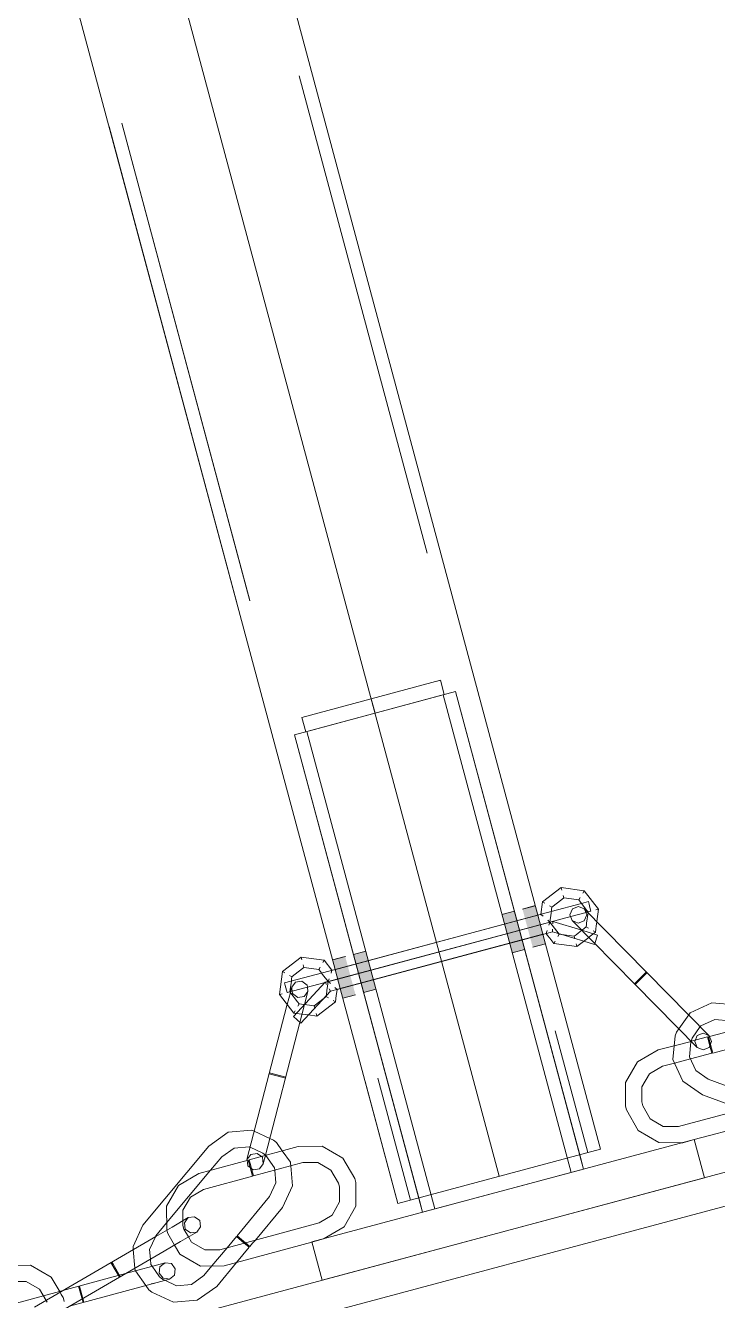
# Model space of a CAD drawing. Header units: millimetres. Extents: x -753 to 90, y 56274 to 56868.
# Drawn here: x -408.95 to -406.15, y 56731.37 to 56736.53 of the extents above; entities that cross this region are included whole.
import ezdxf

# ---------------------------------------------------------------- set-up
doc = ezdxf.new("R2010")
doc.units = ezdxf.units.MM
doc.linetypes.add('XKITLINE00', pattern=[0])
doc.linetypes.add('XKITLINE02', pattern=[4, 2, -2])
for name, color, linetype, lineweight in [('Cota', 4, 'Continuous', 0), ('Parafuso', 3, 'Continuous', 0), ('Peça', 2, 'Continuous', 0)]:
    doc.layers.add(name, color=color, linetype=linetype, lineweight=lineweight)

# ---------------------------------------------------------------- blocks, each defined once
blk = doc.blocks.new('*A625')
at = {"layer": 'Peça', "color": 1, "linetype": 'XKITLINE00', "lineweight": 0}
for p, q in [((-400.0787, 56733.508), (-663.9824, 56662.797)), ((-663.9824, 56662.6604), (-400.0445, 56733.3805))]:
    blk.add_line(p, q, dxfattribs=at)
blk = doc.blocks.new('*A1372')
at = {"layer": 'Peça', "color": 4, "linetype": 'XKITLINE00', "lineweight": 0}
for p, q in [((-406.7343, 56732.9561), (-406.7445, 56732.9321)), ((-406.7445, 56732.9321), (-406.7347, 56732.908)), ((-406.7102, 56732.9658), (-406.7343, 56732.9561)), ((-406.6863, 56732.9557), (-406.7102, 56732.9658)), ((-406.6863, 56732.9557), (-406.1812, 56732.4425)), ((-406.7347, 56732.908), (-406.4808, 56732.65)), ((-406.4422, 56732.6936), (-406.4836, 56732.6528)), ((-406.4737, 56732.657), (-406.4323, 56732.6977)), ((-406.4351, 56732.7005), (-406.4422, 56732.6936)), ((-406.4808, 56732.65), (-406.4737, 56732.657)), ((-406.4808, 56732.65), (-406.2297, 56732.3948)), ((-406.258, 56732.5353), (-406.1706, 56732.5756)), ((-406.1706, 56732.5756), (-406.0747, 56732.5668)), ((-406.258, 56732.5353), (-406.264, 56732.5267)), ((-406.3135, 56732.4566), (-406.3039, 56732.4703)), ((-406.2145, 56732.483), (-406.2172, 56732.4792)), ((-406.2145, 56732.483), (-406.159, 56732.5086)), ((-406.0317, 56732.4785), (-406.1799, 56732.4394)), ((-406.159, 56732.5086), (-406.0982, 56732.503)), ((-406.3279, 56732.3457), (-406.3191, 56732.4416)), ((-406.3191, 56732.4416), (-406.3135, 56732.4566)), ((-406.2608, 56732.3573), (-406.2553, 56732.4181)), ((-406.2553, 56732.4181), (-406.2545, 56732.4201)), ((-406.2543, 56732.4198), (-406.2547, 56732.4197)), ((-406.1816, 56732.3945), (-406.1714, 56732.4184)), ((-406.1714, 56732.4184), (-406.1812, 56732.4425)), ((-406.1761, 56732.4073), (-406.1695, 56732.3822)), ((-405.9677, 56732.425), (-406.1669, 56732.3725)), ((-406.4709, 56732.337), (-406.3873, 56732.3848)), ((-406.3227, 56732.4018), (-406.3873, 56732.3848)), ((-406.2353, 56732.3018), (-406.2608, 56732.3573)), ((-406.1708, 56732.3715), (-406.2569, 56732.3488)), ((-406.2297, 56732.3948), (-406.2057, 56732.3847)), ((-406.2057, 56732.3847), (-406.1816, 56732.3945)), ((-406.1787, 56732.4013), (-406.1708, 56732.3715)), ((-406.1669, 56732.3725), (-406.1695, 56732.3822)), ((-406.5194, 56732.2538), (-406.4709, 56732.337)), ((-406.423, 56732.2887), (-406.37, 56732.319)), ((-406.3214, 56732.3318), (-406.37, 56732.319)), ((-406.2875, 56732.2583), (-406.3279, 56732.3457)), ((-406.5194, 56732.2538), (-406.5198, 56732.1575)), ((-406.4538, 56732.2359), (-406.423, 56732.2887)), ((-406.2875, 56732.2583), (-406.2089, 56732.2028)), ((-406.2353, 56732.3018), (-406.1854, 56732.2666)), ((-406.1854, 56732.2666), (-405.9921, 56732.1953)), ((-406.454, 56732.1748), (-406.4538, 56732.2359)), ((-406.2089, 56732.2028), (-406.0156, 56732.1315)), ((-406.5198, 56732.1575), (-406.5157, 56732.142)), ((-406.45, 56732.1594), (-406.454, 56732.1748)), ((-406.4196, 56732.1063), (-406.45, 56732.1594)), ((-406.4679, 56732.0584), (-406.5157, 56732.142)), ((-406.4196, 56732.1063), (-406.3669, 56732.0756)), ((-406.0477, 56732.1434), (-406.3058, 56732.0753)), ((-405.9364, 56732.1024), (-406.2419, 56732.0219)), ((-406.4679, 56732.0584), (-406.3847, 56732.01)), ((-406.3669, 56732.0756), (-406.3058, 56732.0753)), ((-406.2909, 56732.0096), (-406.3847, 56732.01))]:
    blk.add_line(p, q, dxfattribs=at)
at = {"layer": 'Peça', "color": 7, "linetype": 'XKITLINE02', "lineweight": 0}
for p, q in [((-406.6866, 56732.9076), (-406.6765, 56732.9316)), ((-406.6818, 56732.9447), (-406.6863, 56732.9557)), ((-406.6765, 56732.9316), (-406.6818, 56732.9447)), ((-406.7347, 56732.908), (-406.7238, 56732.9034)), ((-406.7238, 56732.9034), (-406.7108, 56732.8978)), ((-406.7108, 56732.8978), (-406.6866, 56732.9076)), ((-406.4737, 56732.657), (-406.4808, 56732.65)), ((-406.264, 56732.5267), (-406.3039, 56732.4703)), ((-406.2172, 56732.4792), (-406.2497, 56732.4331)), ((-406.2547, 56732.4197), (-406.3227, 56732.4018)), ((-406.2545, 56732.4201), (-406.2497, 56732.4331)), ((-406.2543, 56732.4198), (-406.1881, 56732.4373)), ((-406.2394, 56732.419), (-406.2293, 56732.4429)), ((-406.2341, 56732.4058), (-406.2394, 56732.419)), ((-406.2293, 56732.4429), (-406.2052, 56732.4527)), ((-406.2052, 56732.4527), (-406.1921, 56732.4471)), ((-406.1921, 56732.4471), (-406.1812, 56732.4425)), ((-406.1881, 56732.4373), (-406.1787, 56732.4013)), ((-406.1843, 56732.4383), (-406.1799, 56732.4394)), ((-406.1843, 56732.4383), (-406.1761, 56732.4073)), ((-406.2297, 56732.3948), (-406.2341, 56732.4058)), ((-406.1695, 56732.3822), (-406.1669, 56732.3725)), ((-406.2569, 56732.3488), (-406.3214, 56732.3318)), ((-406.2884, 56732.0096), (-406.2909, 56732.0096)), ((-406.2419, 56732.0219), (-406.2884, 56732.0096))]:
    blk.add_line(p, q, dxfattribs=at)
blk = doc.blocks.new('*A1524')
at = {"layer": 'Peça', "color": 4, "linetype": 'XKITLINE00', "lineweight": 0}
for p, q in [((-406.6973, 56732.9776), (-406.8197, 56732.9448)), ((-406.7413, 56732.9244), (-406.8254, 56732.9019)), ((-406.6709, 56732.9433), (-406.6734, 56732.9426)), ((-406.8253, 56732.9019), (-406.814, 56732.9049)), ((-406.814, 56732.9049), (-406.8141, 56732.8945)), ((-406.814, 56732.9049), (-406.6963, 56732.8689)), ((-406.7901, 56732.8558), (-406.7766, 56732.8517)), ((-406.6884, 56732.8247), (-406.6452, 56732.8115)), ((-406.6439, 56732.8157), (-406.6452, 56732.8115)), ((-407.8311, 56732.7599), (-407.906, 56732.7025)), ((-407.8199, 56732.7181), (-407.8605, 56732.6869)), ((-407.7376, 56732.7476), (-407.8311, 56732.7599)), ((-407.8311, 56732.7599), (-407.8283, 56732.7495)), ((-407.8199, 56732.7181), (-407.8227, 56732.7286)), ((-407.81, 56732.7168), (-407.8199, 56732.7181)), ((-407.81, 56732.7168), (-407.7592, 56732.7101)), ((-407.7592, 56732.7101), (-407.7538, 56732.7195)), ((-407.7376, 56732.7476), (-407.743, 56732.7382)), ((-407.7065, 56732.7071), (-407.7376, 56732.7476)), ((-407.906, 56732.7025), (-407.9183, 56732.6089)), ((-407.906, 56732.7025), (-407.8966, 56732.6971)), ((-407.8685, 56732.6808), (-407.8779, 56732.6862)), ((-407.8698, 56732.6709), (-407.8708, 56732.6632)), ((-407.8698, 56732.6709), (-407.8685, 56732.6808)), ((-407.8605, 56732.6869), (-407.8685, 56732.6808)), ((-407.7531, 56732.7022), (-407.7592, 56732.7101)), ((-407.7483, 56732.696), (-407.7531, 56732.7022)), ((-407.8765, 56732.6201), (-407.8453, 56732.5795)), ((-407.689, 56732.6055), (-407.6871, 56732.6199)), ((-407.6871, 56732.6199), (-407.6858, 56732.6298)), ((-407.9183, 56732.6089), (-407.9078, 56732.6117)), ((-407.9183, 56732.6089), (-407.8608, 56732.5341)), ((-407.8453, 56732.5795), (-407.8392, 56732.5716)), ((-407.8392, 56732.5716), (-407.8446, 56732.5622)), ((-407.8392, 56732.5716), (-407.8293, 56732.5703)), ((-407.8293, 56732.5703), (-407.8172, 56732.5687)), ((-407.7673, 56732.5217), (-407.6924, 56732.5792)), ((-407.7379, 56732.5948), (-407.7299, 56732.6008)), ((-407.7299, 56732.6008), (-407.7295, 56732.6041)), ((-407.7299, 56732.6008), (-407.7205, 56732.5954)), ((-407.6924, 56732.5792), (-407.7018, 56732.5846)), ((-407.6924, 56732.5792), (-407.689, 56732.6055)), ((-407.8608, 56732.5341), (-407.8554, 56732.5434)), ((-407.8608, 56732.5341), (-407.8507, 56732.5327)), ((-407.802, 56732.5263), (-407.7673, 56732.5217)), ((-407.7757, 56732.5531), (-407.776, 56732.5542)), ((-407.7673, 56732.5217), (-407.7701, 56732.5322))]:
    blk.add_line(p, q, dxfattribs=at)
at = {"layer": 'Peça', "color": 7, "linetype": 'XKITLINE02', "lineweight": 0}
for p, q in [((-406.6697, 56732.985), (-406.6973, 56732.9776)), ((-406.6671, 56732.9753), (-406.6697, 56732.985)), ((-406.6671, 56732.9753), (-406.6697, 56732.985)), ((-406.6634, 56732.9615), (-406.6671, 56732.9753)), ((-406.662, 56732.956), (-406.6671, 56732.9753)), ((-406.8197, 56732.9448), (-407.6968, 56732.7097)), ((-406.6734, 56732.9426), (-406.7413, 56732.9244)), ((-406.6709, 56732.9433), (-406.6594, 56732.9463)), ((-406.662, 56732.956), (-406.6634, 56732.9615)), ((-406.662, 56732.956), (-406.6594, 56732.9463)), ((-406.6594, 56732.9463), (-406.662, 56732.956)), ((-406.8347, 56732.8994), (-407.7219, 56732.6615)), ((-406.8254, 56732.9019), (-407.6049, 56732.6929)), ((-406.8347, 56732.8994), (-406.8253, 56732.9019)), ((-406.8147, 56732.8633), (-406.8145, 56732.8737)), ((-406.8147, 56732.8633), (-406.8145, 56732.8712)), ((-406.8145, 56732.8712), (-406.8145, 56732.8737)), ((-406.8141, 56732.8945), (-406.814, 56732.9049)), ((-406.8243, 56732.8607), (-407.6858, 56732.6298)), ((-406.8147, 56732.8633), (-406.8243, 56732.8607)), ((-406.8051, 56732.8604), (-406.8147, 56732.8633)), ((-406.8051, 56732.8604), (-406.7901, 56732.8558)), ((-406.7766, 56732.8517), (-406.6884, 56732.8247)), ((-406.6963, 56732.8689), (-406.6335, 56732.8497)), ((-406.6335, 56732.8497), (-406.6439, 56732.8157)), ((-407.8283, 56732.7495), (-407.8311, 56732.7599)), ((-407.8227, 56732.7286), (-407.8199, 56732.7181)), ((-407.7538, 56732.7195), (-407.7592, 56732.7101)), ((-407.743, 56732.7382), (-407.7376, 56732.7476)), ((-407.906, 56732.7025), (-407.8966, 56732.6971)), ((-407.8779, 56732.6862), (-407.8685, 56732.6808)), ((-407.7443, 56732.6907), (-407.7483, 56732.696)), ((-407.7443, 56732.6907), (-407.7219, 56732.6615)), ((-407.7181, 56732.6729), (-407.7219, 56732.6615)), ((-407.7219, 56732.6615), (-407.7181, 56732.6729)), ((-407.7065, 56732.7071), (-407.7103, 56732.6957)), ((-407.7103, 56732.6957), (-407.7065, 56732.7071)), ((-407.6968, 56732.7097), (-407.7065, 56732.7071)), ((-407.8765, 56732.6201), (-407.8869, 56732.6173)), ((-407.8869, 56732.6173), (-407.8765, 56732.6201)), ((-407.8752, 56732.63), (-407.8765, 56732.6201)), ((-407.8708, 56732.6632), (-407.8752, 56732.63)), ((-407.7286, 56732.6108), (-407.727, 56732.6232)), ((-407.727, 56732.6232), (-407.7267, 56732.6251)), ((-407.7267, 56732.6251), (-407.7243, 56732.6434)), ((-407.7243, 56732.6434), (-407.7219, 56732.6615)), ((-407.7219, 56732.6615), (-407.7129, 56732.6536)), ((-407.7129, 56732.6536), (-407.7219, 56732.6615)), ((-407.6858, 56732.6298), (-407.6948, 56732.6378)), ((-407.6948, 56732.6378), (-407.6858, 56732.6298)), ((-407.9183, 56732.6089), (-407.9078, 56732.6117)), ((-407.8446, 56732.5622), (-407.8392, 56732.5716)), ((-407.8172, 56732.5687), (-407.7884, 56732.5649)), ((-407.7884, 56732.5649), (-407.7807, 56732.5639)), ((-407.7807, 56732.5639), (-407.7785, 56732.5636)), ((-407.7379, 56732.5948), (-407.7785, 56732.5636)), ((-407.776, 56732.5542), (-407.7785, 56732.5636)), ((-407.7785, 56732.5636), (-407.7757, 56732.5531)), ((-407.7205, 56732.5954), (-407.7299, 56732.6008)), ((-407.7295, 56732.6041), (-407.7286, 56732.6108)), ((-407.7018, 56732.5846), (-407.6924, 56732.5792)), ((-407.8608, 56732.5341), (-407.8554, 56732.5434)), ((-407.8507, 56732.5327), (-407.8142, 56732.5279)), ((-407.8142, 56732.5279), (-407.802, 56732.5263)), ((-407.7673, 56732.5217), (-407.7701, 56732.5322))]:
    blk.add_line(p, q, dxfattribs=at)
blk = doc.blocks.new('*A1525')
at = {"layer": 'Peça', "color": 7, "linetype": 'XKITLINE02', "lineweight": 0}
for p, q in [((-407.2679, 56733.8806), (-407.8282, 56733.7305)), ((-407.2679, 56733.8806), (-407.2817, 56733.8769)), ((-407.2524, 56733.8226), (-407.2679, 56733.8806)), ((-407.8127, 56733.6725), (-407.2524, 56733.8226)), ((-407.5481, 56733.8055), (-407.5325, 56733.7476)), ((-407.8127, 56733.6725), (-407.8282, 56733.7305))]:
    blk.add_line(p, q, dxfattribs=at)
blk = doc.blocks.new('*A1526')
at = {"layer": 'Peça', "color": 7, "linetype": 'XKITLINE02', "lineweight": 0}
for p, q in [((-407.8581, 56733.6603), (-407.207, 56733.8348)), ((-406.7396, 56731.8895), (-407.2573, 56733.8213)), ((-407.207, 56733.8348), (-406.6894, 56731.9029)), ((-407.8581, 56733.6603), (-407.3404, 56731.7285)), ((-407.8078, 56733.6738), (-407.2902, 56731.742)), ((-406.6894, 56731.9029), (-407.3404, 56731.7285))]:
    blk.add_line(p, q, dxfattribs=at)
blk = doc.blocks.new('*A1527')
at = {"layer": 'Peça', "color": 7, "linetype": 'XKITLINE02', "lineweight": 0}
for p, q in [((-410.945, 56747.9177), (-406.6718, 56731.9698)), ((-411.7129, 56747.712), (-407.4397, 56731.764)), ((-411.6617, 56747.7257), (-407.3885, 56731.7777)), ((-406.8742, 56732.9301), (-406.8536, 56732.8529)), ((-406.621, 56731.9834), (-407.4397, 56731.764))]:
    blk.add_line(p, q, dxfattribs=at)
at = {"layer": 'Peça', "color": 4, "linetype": 'XKITLINE00', "lineweight": 0}
for p, q in [((-410.8477, 56747.7595), (-406.8742, 56732.9301)), ((-406.8536, 56732.8529), (-406.6206, 56731.9835)), ((-406.6206, 56731.9835), (-406.621, 56731.9834))]:
    blk.add_line(p, q, dxfattribs=at)
blk = doc.blocks.new('*A1529')
at = {"layer": 'Peça', "color": 7, "linetype": 'XKITLINE02', "lineweight": 0}
for p, q in [((-410.9452, 56747.9177), (-406.6722, 56731.9696)), ((-411.6619, 56747.7257), (-407.389, 56731.7776)), ((-406.8747, 56732.9299), (-406.854, 56732.8527)), ((-407.6938, 56732.7105), (-407.6731, 56732.6333))]:
    blk.add_line(p, q, dxfattribs=at)
at = {"layer": 'Peça', "color": 4, "linetype": 'XKITLINE00', "lineweight": 0}
for p, q in [((-410.8479, 56747.7594), (-406.8747, 56732.9299)), ((-411.667, 56747.54), (-407.6938, 56732.7105)), ((-406.854, 56732.8527), (-406.621, 56731.9834)), ((-407.6731, 56732.6333), (-407.4401, 56731.7639)), ((-406.621, 56731.9834), (-407.4401, 56731.7639))]:
    blk.add_line(p, q, dxfattribs=at)
blk = doc.blocks.new('*A1530')
at = {"layer": 'Peça', "color": 4, "linetype": 'XKITLINE00', "lineweight": 0}
for p, q in [((-406.2421, 56732.0227), (-407.7876, 56731.6086)), ((-406.2007, 56731.8681), (-406.2421, 56732.0227)), ((-406.2007, 56731.8681), (-407.7462, 56731.454)), ((-407.7462, 56731.454), (-407.7876, 56731.6086))]:
    blk.add_line(p, q, dxfattribs=at)
blk = doc.blocks.new('*A1531')
at = {"layer": 'Parafuso'}
for points in [[(-407.0192, 56732.9327), (-406.9689, 56732.9461), (-406.9275, 56732.7916), (-406.9778, 56732.7781)], [(-406.9362, 56732.9549), (-406.885, 56732.9686), (-406.8436, 56732.8141), (-406.8948, 56732.8003)], [(-407.6199, 56732.7717), (-407.5697, 56732.7852), (-407.5283, 56732.6306), (-407.5785, 56732.6172)], [(-407.7041, 56732.7492), (-407.6529, 56732.7629), (-407.6115, 56732.6083), (-407.6627, 56732.5946)]]:
    blk.add_hatch(color=7, dxfattribs=at).paths.add_polyline_path(points, flags=17)
at = {"layer": 'Parafuso', "color": 7, "linetype": 'XKITLINE00', "lineweight": 0}
for p, q in [((-406.9689, 56732.9461), (-407.0192, 56732.9327)), ((-406.885, 56732.9686), (-406.9362, 56732.9549)), ((-407.5697, 56732.7852), (-407.6199, 56732.7717)), ((-406.9275, 56732.7916), (-406.9778, 56732.7781)), ((-406.8436, 56732.8141), (-406.8948, 56732.8003)), ((-407.6529, 56732.7629), (-407.7041, 56732.7492)), ((-407.5283, 56732.6306), (-407.5785, 56732.6172)), ((-407.6115, 56732.6083), (-407.6627, 56732.5946))]:
    blk.add_line(p, q, dxfattribs=at)
blk = doc.blocks.new('*A1540')
at = {"layer": 'Peça', "color": 4, "linetype": 'XKITLINE00', "lineweight": 0}
for p, q in [((-406.8549, 56732.9841), (-406.78, 56733.0416)), ((-406.78, 56733.0416), (-406.6865, 56733.0292)), ((-406.7772, 56733.0311), (-406.78, 56733.0416)), ((-406.6919, 56733.0199), (-406.6865, 56733.0292)), ((-406.6865, 56733.0292), (-406.629, 56732.9544)), ((-406.8616, 56732.9335), (-406.8549, 56732.9841)), ((-406.8549, 56732.9841), (-406.8455, 56732.9787)), ((-406.7767, 56732.9937), (-406.8174, 56732.9625)), ((-406.7767, 56732.9937), (-406.7688, 56732.9997)), ((-406.7716, 56733.0102), (-406.7688, 56732.9997)), ((-406.7688, 56732.9997), (-406.718, 56732.9931)), ((-406.718, 56732.9931), (-406.7081, 56732.9917)), ((-406.7027, 56733.0011), (-406.7081, 56732.9917)), ((-406.7081, 56732.9917), (-406.6769, 56732.9511)), ((-406.8712, 56732.9309), (-406.8746, 56732.93)), ((-406.8712, 56732.9309), (-406.8616, 56732.9335)), ((-406.8616, 56732.9335), (-406.8525, 56732.9256)), ((-406.8268, 56732.9679), (-406.8174, 56732.9625)), ((-406.8206, 56732.9382), (-406.8254, 56732.9018)), ((-406.8187, 56732.9526), (-406.8206, 56732.9382)), ((-406.8187, 56732.9526), (-406.8174, 56732.9625)), ((-406.6769, 56732.9511), (-406.6708, 56732.9432)), ((-406.6708, 56732.9432), (-406.6712, 56732.9404)), ((-406.6604, 56732.946), (-406.6708, 56732.9432)), ((-406.6395, 56732.9516), (-406.629, 56732.9544)), ((-406.6356, 56732.9042), (-406.629, 56732.9544)), ((-406.8254, 56732.9018), (-406.8643, 56732.8913)), ((-406.8609, 56732.8923), (-406.8643, 56732.8913)), ((-406.8344, 56732.9097), (-406.8254, 56732.9018)), ((-406.8293, 56732.8904), (-406.8254, 56732.9018)), ((-406.7881, 56732.8532), (-406.8254, 56732.9018)), ((-406.8505, 56732.8536), (-406.8539, 56732.8527)), ((-406.8505, 56732.8536), (-406.8409, 56732.8562)), ((-406.8409, 56732.8562), (-406.837, 56732.8676)), ((-406.8348, 56732.8483), (-406.8409, 56732.8562)), ((-406.8348, 56732.8483), (-406.8259, 56732.8368)), ((-406.8259, 56732.8368), (-406.8098, 56732.8157)), ((-406.8098, 56732.8157), (-406.8043, 56732.8251)), ((-406.7935, 56732.8438), (-406.7881, 56732.8532)), ((-406.7782, 56732.8519), (-406.7881, 56732.8532)), ((-406.7782, 56732.8519), (-406.7274, 56732.8452)), ((-406.7195, 56732.8513), (-406.7274, 56732.8452)), ((-406.7246, 56732.8347), (-406.7274, 56732.8452)), ((-406.6964, 56732.869), (-406.7195, 56732.8513)), ((-406.7162, 56732.8034), (-406.6681, 56732.8403)), ((-406.8098, 56732.8157), (-406.7162, 56732.8034)), ((-406.719, 56732.8138), (-406.7162, 56732.8034)), ((-407.6938, 56732.7106), (-407.8983, 56732.6558)), ((-407.6835, 56732.6719), (-407.888, 56732.6172)), ((-407.6835, 56732.6719), (-407.7334, 56732.6586)), ((-407.8957, 56732.6461), (-407.8983, 56732.6558)), ((-407.8906, 56732.6268), (-407.8957, 56732.6461)), ((-407.888, 56732.6172), (-407.8906, 56732.6268)), ((-407.7334, 56732.6586), (-407.8621, 56732.5206)), ((-407.712, 56732.6229), (-407.8328, 56732.4933)), ((-407.728, 56732.6496), (-407.7334, 56732.6586)), ((-407.712, 56732.6229), (-407.7173, 56732.6318)), ((-407.7023, 56732.6255), (-407.712, 56732.6229)), ((-407.6731, 56732.6333), (-407.7023, 56732.6255)), ((-407.8621, 56732.5206), (-407.8328, 56732.4933))]:
    blk.add_line(p, q, dxfattribs=at)
at = {"layer": 'Peça', "color": 7, "linetype": 'XKITLINE02', "lineweight": 0}
for p, q in [((-406.78, 56733.0416), (-406.7772, 56733.0311)), ((-406.6865, 56733.0292), (-406.6919, 56733.0199)), ((-406.8549, 56732.9841), (-406.8455, 56732.9787)), ((-406.7688, 56732.9997), (-406.7716, 56733.0102)), ((-406.7081, 56732.9917), (-406.7027, 56733.0011)), ((-406.8746, 56732.93), (-407.6938, 56732.7106)), ((-406.8616, 56732.9335), (-406.8525, 56732.9256)), ((-406.8174, 56732.9625), (-406.8268, 56732.9679)), ((-406.6712, 56732.9404), (-406.6768, 56732.8976)), ((-406.6708, 56732.9432), (-406.6604, 56732.946)), ((-406.629, 56732.9544), (-406.6395, 56732.9516)), ((-406.8643, 56732.8913), (-407.6835, 56732.6719)), ((-406.8643, 56732.8913), (-407.6835, 56732.6719)), ((-406.8254, 56732.9018), (-406.8344, 56732.9097)), ((-406.8254, 56732.9018), (-406.8293, 56732.8904)), ((-406.6884, 56732.8751), (-406.6964, 56732.869)), ((-406.6884, 56732.8751), (-406.6868, 56732.8764)), ((-406.6868, 56732.8764), (-406.6788, 56732.8825)), ((-406.6775, 56732.8924), (-406.6788, 56732.8825)), ((-406.6788, 56732.8825), (-406.6695, 56732.877)), ((-406.6695, 56732.877), (-406.6788, 56732.8825)), ((-406.6775, 56732.8924), (-406.6768, 56732.8976)), ((-406.6413, 56732.8608), (-406.6396, 56732.874)), ((-406.6396, 56732.874), (-406.6379, 56732.8872)), ((-406.6379, 56732.8872), (-406.6359, 56732.9018)), ((-406.6359, 56732.9018), (-406.6356, 56732.9042)), ((-406.8539, 56732.8527), (-407.6731, 56732.6333)), ((-406.8409, 56732.8562), (-406.837, 56732.8676)), ((-406.8098, 56732.8157), (-406.8043, 56732.8251)), ((-406.7881, 56732.8532), (-406.7935, 56732.8438)), ((-406.7274, 56732.8452), (-406.7246, 56732.8347)), ((-406.6624, 56732.8446), (-406.6681, 56732.8403)), ((-406.6624, 56732.8446), (-406.6413, 56732.8608)), ((-406.6507, 56732.8662), (-406.6413, 56732.8608)), ((-406.6507, 56732.8662), (-406.6413, 56732.8608)), ((-406.7162, 56732.8034), (-406.719, 56732.8138)), ((-407.8983, 56732.6558), (-407.8957, 56732.6461)), ((-407.8957, 56732.6461), (-407.8906, 56732.6268)), ((-407.8906, 56732.6268), (-407.888, 56732.6172)), ((-407.7334, 56732.6586), (-407.728, 56732.6496)), ((-407.712, 56732.6229), (-407.7173, 56732.6318))]:
    blk.add_line(p, q, dxfattribs=at)
blk = doc.blocks.new('*A1541')
at = {"layer": 'Peça', "color": 7, "linetype": 'XKITLINE02', "lineweight": 0}
for p, q in [((-407.8282, 56733.7305), (-407.2679, 56733.8806)), ((-407.2679, 56733.8806), (-407.2524, 56733.8226)), ((-407.2524, 56733.8226), (-407.8127, 56733.6725)), ((-407.5481, 56733.8055), (-407.5325, 56733.7476)), ((-407.2524, 56733.8226), (-407.2661, 56733.8189)), ((-407.8127, 56733.6725), (-407.8282, 56733.7305))]:
    blk.add_line(p, q, dxfattribs=at)
blk = doc.blocks.new('*A1542')
at = {"layer": 'Peça', "color": 7, "linetype": 'XKITLINE02', "lineweight": 0}
for p, q in [((-407.8581, 56733.6603), (-407.207, 56733.8348)), ((-407.2573, 56733.8213), (-406.7396, 56731.8895)), ((-407.207, 56733.8348), (-406.7049, 56731.9609)), ((-407.8581, 56733.6603), (-407.356, 56731.7865)), ((-407.8078, 56733.6738), (-407.2902, 56731.742)), ((-406.6894, 56731.9029), (-407.3404, 56731.7285))]:
    blk.add_line(p, q, dxfattribs=at)
at = {"layer": 'Peça', "color": 4, "linetype": 'XKITLINE00', "lineweight": 0}
for p, q in [((-406.7049, 56731.9609), (-406.6894, 56731.9029)), ((-407.356, 56731.7865), (-407.3404, 56731.7285))]:
    blk.add_line(p, q, dxfattribs=at)
blk = doc.blocks.new('*A1543')
at = {"layer": 'Peça', "color": 7, "linetype": 'XKITLINE02', "lineweight": 0}
for p, q in [((-407.8875, 56732.5688), (-407.8748, 56732.6179)), ((-407.8745, 56732.619), (-407.8694, 56732.6387)), ((-407.874, 56732.6209), (-407.8711, 56732.632)), ((-407.8711, 56732.632), (-407.8694, 56732.6387)), ((-407.8537, 56732.6594), (-407.8694, 56732.6387)), ((-407.8685, 56732.6327), (-407.8694, 56732.6387)), ((-407.8658, 56732.6129), (-407.8685, 56732.6327)), ((-407.845, 56732.5972), (-407.8658, 56732.6129)), ((-407.8279, 56732.6631), (-407.8537, 56732.6594)), ((-407.8072, 56732.6474), (-407.8279, 56732.6631)), ((-407.8107, 56732.6122), (-407.8036, 56732.6216)), ((-407.806, 56732.6391), (-407.8072, 56732.6474)), ((-407.845, 56732.5972), (-407.8192, 56732.6008)), ((-407.8173, 56732.5687), (-407.8361, 56732.4963)), ((-407.8192, 56732.6008), (-407.8107, 56732.6122)), ((-407.9603, 56732.2883), (-407.9041, 56732.2737)), ((-407.9593, 56732.2922), (-407.8935, 56732.2751)), ((-407.8945, 56732.2712), (-407.9041, 56732.2737)), ((-407.9041, 56732.2737), (-407.8945, 56732.2712)), ((-408.0206, 56732.0561), (-407.9578, 56732.0271)), ((-408.0502, 56731.9418), (-408.0431, 56731.9512)), ((-408.0431, 56731.9512), (-408.0345, 56731.9625)), ((-408.0373, 56731.9915), (-407.9861, 56731.9679)), ((-408.0345, 56731.9625), (-408.0088, 56731.9661)), ((-408.0088, 56731.9661), (-407.988, 56731.9505)), ((-407.988, 56731.9505), (-407.9844, 56731.9247)), ((-407.9861, 56731.9679), (-407.9755, 56731.959)), ((-407.9756, 56731.9586), (-407.9844, 56731.9247)), ((-407.9793, 56731.9444), (-407.9785, 56731.9475)), ((-407.9785, 56731.9475), (-407.9756, 56731.9586)), ((-407.9752, 56731.9587), (-407.9738, 56731.9576)), ((-407.9738, 56731.9576), (-407.9386, 56731.9077)), ((-407.9073, 56731.9772), (-407.8748, 56731.9313)), ((-408.1977, 56731.8982), (-408.3749, 56731.6852)), ((-408.0484, 56731.9285), (-408.0498, 56731.9384)), ((-408.0466, 56731.916), (-408.0484, 56731.9285)), ((-408.0466, 56731.916), (-408.037, 56731.9087)), ((-408.0318, 56731.9048), (-408.0258, 56731.9003)), ((-408.0258, 56731.9003), (-408.0001, 56731.9039)), ((-408.0001, 56731.9039), (-407.9844, 56731.9247)), ((-407.9386, 56731.9077), (-407.9378, 56731.8985)), ((-407.8743, 56731.926), (-407.8748, 56731.9313)), ((-407.8743, 56731.926), (-407.8734, 56731.916)), ((-408.0276, 56731.874), (-408.0302, 56731.8836)), ((-408.3092, 56731.675), (-408.3092, 56731.694)), ((-408.3033, 56731.6859), (-408.2947, 56731.6972)), ((-408.2998, 56731.6601), (-408.3033, 56731.6859)), ((-408.2947, 56731.6972), (-408.2875, 56731.7066)), ((-408.3717, 56731.646), (-408.3745, 56731.656)), ((-408.3706, 56731.6417), (-408.3717, 56731.646)), ((-408.3706, 56731.6417), (-408.3435, 56731.5953)), ((-408.305, 56731.6596), (-408.3092, 56731.675)), ((-408.305, 56731.6596), (-408.2868, 56731.6284)), ((-408.279, 56731.6444), (-408.2998, 56731.6601)), ((-408.279, 56731.6444), (-408.265, 56731.6463)), ((-408.265, 56731.6463), (-408.2533, 56731.6479)), ((-408.0904, 56731.6331), (-408.0827, 56731.6267)), ((-408.42, 56731.6294), (-408.444, 56731.5774)), ((-408.1306, 56731.5848), (-408.1921, 56731.5109)), ((-408.0407, 56731.5865), (-408.0921, 56731.5248)), ((-408.0612, 56731.6037), (-408.0483, 56731.5929)), ((-408.0612, 56731.6037), (-408.0519, 56731.5959)), ((-408.0565, 56731.6049), (-408.0381, 56731.5896)), ((-408.0519, 56731.5959), (-408.0483, 56731.5929)), ((-408.0483, 56731.5929), (-408.0407, 56731.5865)), ((-408.0407, 56731.5865), (-408.0483, 56731.5929)), ((-408.0381, 56731.5896), (-408.0274, 56731.6026)), ((-408.0274, 56731.6026), (-408.0163, 56731.6159)), ((-407.7409, 56731.6204), (-407.7873, 56731.6078)), ((-407.7409, 56731.6204), (-407.7387, 56731.6217)), ((-408.5099, 56731.577), (-408.5031, 56731.5023)), ((-408.444, 56731.5774), (-408.4405, 56731.5388)), ((-408.541, 56731.4802), (-408.7945, 56731.4112)), ((-408.6003, 56731.5244), (-408.566, 56731.4656)), ((-408.5968, 56731.5264), (-408.5918, 56731.5178)), ((-408.5918, 56731.5178), (-408.5968, 56731.5264)), ((-408.5918, 56731.5178), (-408.5626, 56731.4676)), ((-408.5009, 56731.4911), (-408.4591, 56731.432)), ((-408.4334, 56731.5095), (-408.4032, 56731.4667)), ((-408.4055, 56731.4819), (-408.4022, 56731.5077)), ((-408.3896, 56731.4613), (-408.4055, 56731.4819)), ((-408.4022, 56731.5077), (-408.391, 56731.5164)), ((-408.391, 56731.5164), (-408.3816, 56731.5236)), ((-408.7309, 56731.4285), (-408.7157, 56731.3725)), ((-408.727, 56731.4295), (-408.7092, 56731.3639)), ((-408.4371, 56731.438), (-408.4242, 56731.4415)), ((-408.4032, 56731.4667), (-408.3909, 56731.4565)), ((-408.3909, 56731.4565), (-408.3829, 56731.4528)), ((-408.3896, 56731.4613), (-408.3755, 56731.4595)), ((-408.3755, 56731.4595), (-408.3638, 56731.458)), ((-408.8076, 56731.4076), (-408.8732, 56731.3897)), ((-408.8008, 56731.396), (-408.8058, 56731.4046)), ((-408.793, 56731.3826), (-408.8008, 56731.396)), ((-408.7907, 56731.3741), (-408.793, 56731.3826)), ((-408.7198, 56731.3876), (-408.722, 56731.3957)), ((-408.7157, 56731.3725), (-408.7198, 56731.3876)), ((-408.8586, 56731.3647), (-408.8626, 56731.3715)), ((-408.7888, 56731.3672), (-408.7907, 56731.3741)), ((-408.7157, 56731.3725), (-408.713, 56731.3629)), ((-408.713, 56731.3629), (-408.7157, 56731.3725))]:
    blk.add_line(p, q, dxfattribs=at)
at = {"layer": 'Peça', "color": 4, "linetype": 'XKITLINE00', "lineweight": 0}
for p, q in [((-407.8745, 56732.619), (-407.8748, 56732.6179)), ((-407.8745, 56732.619), (-407.874, 56732.6209)), ((-407.8036, 56732.6216), (-407.8173, 56732.5687)), ((-407.8036, 56732.6216), (-407.806, 56732.6391)), ((-407.8885, 56732.5651), (-408.0502, 56731.9418)), ((-407.8885, 56732.5651), (-407.8875, 56732.5688)), ((-407.8361, 56732.4963), (-407.9756, 56731.9586)), ((-408.2046, 56731.9962), (-408.1259, 56732.0517)), ((-408.1259, 56732.0517), (-408.0301, 56732.0605)), ((-408.0301, 56732.0605), (-408.0206, 56732.0561)), ((-408.4707, 56731.6764), (-408.2046, 56731.9962)), ((-408.0416, 56731.9407), (-407.8428, 56731.9948)), ((-407.9578, 56732.0271), (-407.9426, 56732.0201)), ((-407.9426, 56732.0201), (-407.9303, 56732.0099)), ((-407.9303, 56732.0099), (-407.9073, 56731.9772)), ((-407.8428, 56731.9948), (-407.7465, 56731.9952)), ((-407.7465, 56731.9952), (-407.6629, 56731.9474)), ((-408.1523, 56731.9527), (-408.1977, 56731.8982)), ((-408.1523, 56731.9527), (-408.1024, 56731.9879)), ((-408.1024, 56731.9879), (-408.0416, 56731.9935)), ((-408.0416, 56731.9935), (-408.0373, 56731.9915)), ((-407.9755, 56731.959), (-407.9752, 56731.9587)), ((-407.6629, 56731.9474), (-407.6145, 56731.8642)), ((-408.2442, 56731.8855), (-408.0454, 56731.9396)), ((-408.0498, 56731.9384), (-408.0502, 56731.9418)), ((-408.0454, 56731.9396), (-408.0428, 56731.93)), ((-408.0428, 56731.93), (-408.0276, 56731.874)), ((-408.0416, 56731.9407), (-408.0237, 56731.8751)), ((-408.037, 56731.9087), (-408.0318, 56731.9048)), ((-407.8249, 56731.9292), (-408.0237, 56731.8751)), ((-407.9378, 56731.8985), (-407.933, 56731.8469)), ((-407.8734, 56731.916), (-407.866, 56731.8354)), ((-407.7638, 56731.9294), (-407.8249, 56731.9292)), ((-407.7638, 56731.9294), (-407.7108, 56731.8991)), ((-407.6801, 56731.8463), (-407.7108, 56731.8991)), ((-408.3274, 56731.837), (-408.2442, 56731.8855)), ((-408.2263, 56731.8199), (-408.0276, 56731.874)), ((-407.9586, 56731.7915), (-407.933, 56731.8469)), ((-407.6759, 56731.8309), (-407.6801, 56731.8463)), ((-407.6145, 56731.8642), (-407.6103, 56731.8488)), ((-407.6099, 56731.7525), (-407.6103, 56731.8488)), ((-408.3752, 56731.7534), (-408.3274, 56731.837)), ((-408.3094, 56731.7361), (-408.2791, 56731.7891)), ((-408.2791, 56731.7891), (-408.2263, 56731.8199)), ((-408.0904, 56731.6331), (-407.9586, 56731.7915)), ((-407.9064, 56731.748), (-407.866, 56731.8354)), ((-407.6756, 56731.7698), (-407.6759, 56731.8309)), ((-408.3748, 56731.6572), (-408.3752, 56731.7534)), ((-408.3092, 56731.694), (-408.3094, 56731.7361)), ((-408.0163, 56731.6159), (-407.9064, 56731.748)), ((-407.7059, 56731.7168), (-407.6756, 56731.7698)), ((-407.6577, 56731.6689), (-407.6099, 56731.7525)), ((-408.3749, 56731.6852), (-408.4184, 56731.6329)), ((-408.2875, 56731.7066), (-408.3532, 56731.6684)), ((-408.2617, 56731.7101), (-408.2875, 56731.7066)), ((-408.241, 56731.6944), (-408.2617, 56731.7101)), ((-408.2375, 56731.6686), (-408.241, 56731.6944)), ((-408.1601, 56731.5767), (-407.7587, 56731.686)), ((-407.7587, 56731.686), (-407.7059, 56731.7168)), ((-408.511, 56731.589), (-408.4707, 56731.6764)), ((-408.4184, 56731.6329), (-408.42, 56731.6294)), ((-408.3532, 56731.6684), (-408.4188, 56731.6301)), ((-408.3745, 56731.656), (-408.3748, 56731.6572)), ((-408.2533, 56731.6479), (-408.3189, 56731.6096)), ((-408.2533, 56731.6479), (-408.2375, 56731.6686)), ((-408.0904, 56731.6331), (-408.0643, 56731.6114)), ((-407.7387, 56731.6217), (-407.6577, 56731.6689)), ((-408.4188, 56731.6301), (-408.9096, 56731.3441)), ((-408.511, 56731.589), (-408.5099, 56731.577)), ((-408.3189, 56731.6096), (-408.3846, 56731.5714)), ((-408.3435, 56731.5953), (-408.3221, 56731.5585)), ((-408.2868, 56731.6284), (-408.2742, 56731.6068)), ((-408.2742, 56731.6068), (-408.2212, 56731.5765)), ((-407.7873, 56731.6078), (-408.1422, 56731.5111)), ((-408.093, 56731.63), (-408.1306, 56731.5848)), ((-408.093, 56731.63), (-408.0612, 56731.6037)), ((-408.0643, 56731.6114), (-408.0565, 56731.6049)), ((-408.3846, 56731.5714), (-408.8753, 56731.2854)), ((-408.4405, 56731.5388), (-408.4384, 56731.5166)), ((-408.3221, 56731.5585), (-408.2385, 56731.5107)), ((-408.2212, 56731.5765), (-408.1601, 56731.5767)), ((-409.0213, 56731.5132), (-408.9251, 56731.5136)), ((-408.9251, 56731.5136), (-408.8415, 56731.4658)), ((-408.3816, 56731.5236), (-408.541, 56731.4802)), ((-408.5023, 56731.4931), (-408.5031, 56731.5023)), ((-408.5023, 56731.4931), (-408.5009, 56731.4911)), ((-408.4384, 56731.5166), (-408.4334, 56731.5095)), ((-408.3558, 56731.5203), (-408.3816, 56731.5236)), ((-408.3399, 56731.4997), (-408.3558, 56731.5203)), ((-408.3432, 56731.4739), (-408.3399, 56731.4997)), ((-408.2385, 56731.5107), (-408.1422, 56731.5111)), ((-408.1921, 56731.5109), (-408.2247, 56731.4717)), ((-408.0921, 56731.5248), (-408.1725, 56731.4282)), ((-408.9424, 56731.4478), (-409.0035, 56731.4476)), ((-408.9424, 56731.4478), (-408.8894, 56731.4175)), ((-408.8058, 56731.4046), (-408.8415, 56731.4658)), ((-408.3638, 56731.458), (-408.768, 56731.3479)), ((-408.4591, 56731.432), (-408.4467, 56731.4144)), ((-408.3829, 56731.4528), (-408.3354, 56731.4309)), ((-408.3638, 56731.458), (-408.3432, 56731.4739)), ((-408.3354, 56731.4309), (-408.2746, 56731.4365)), ((-408.2746, 56731.4365), (-408.2247, 56731.4717)), ((-408.2511, 56731.3727), (-408.1725, 56731.4282)), ((-408.8732, 56731.3897), (-409.0763, 56731.3344)), ((-408.8626, 56731.3715), (-408.8894, 56731.4175)), ((-408.7945, 56731.4112), (-408.8076, 56731.4076)), ((-408.4344, 56731.4042), (-408.4467, 56731.4144)), ((-408.347, 56731.3639), (-408.4344, 56731.4042)), ((-408.347, 56731.3639), (-408.2511, 56731.3727))]:
    blk.add_line(p, q, dxfattribs=at)
blk = doc.blocks.new('*A1544')
at = {"layer": 'Parafuso', "color": 7, "linetype": 'XKITLINE02', "lineweight": 0}
for p, q in [((-407.0192, 56732.9327), (-406.9689, 56732.9461)), ((-406.9358, 56732.955), (-406.8846, 56732.9687)), ((-407.6199, 56732.7717), (-407.5697, 56732.7852)), ((-406.9778, 56732.7781), (-406.9275, 56732.7916)), ((-406.8944, 56732.8005), (-406.8432, 56732.8142)), ((-407.7037, 56732.7493), (-407.6525, 56732.763)), ((-407.5785, 56732.6172), (-407.5283, 56732.6306)), ((-407.6623, 56732.5947), (-407.6111, 56732.6084))]:
    blk.add_line(p, q, dxfattribs=at)
blk = doc.blocks.new('*A1670')
at = {"layer": 'Peça', "color": 7, "linetype": 'XKITLINE02', "lineweight": 0}
for p, q in [((-406.2421, 56732.0227), (-407.7876, 56731.6086)), ((-406.2421, 56732.0227), (-406.2007, 56731.8681)), ((-406.2007, 56731.8681), (-407.7462, 56731.454)), ((-407.7876, 56731.6086), (-407.7462, 56731.454))]:
    blk.add_line(p, q, dxfattribs=at)
blk = doc.blocks.new('*A2189')
at = {"layer": 'Cota', "color": 7, "linetype": 'XKITLINE00', "lineweight": 0}
blk.add_line((-407.0302, 56731.8738), (-426.4119, 56804.2083), dxfattribs=at)
blk = doc.blocks.new('*A2190')
at = {"layer": 'Cota', "color": 7, "linetype": 'XKITLINE00', "lineweight": 0}
blk.add_line((-407.0302, 56731.8738), (-426.4119, 56804.2083), dxfattribs=at)

msp = doc.modelspace()

# ---------------------------------------------------------------- block references
at = {"lineweight": 0}
for name in ['*A2190', '*A2189', '*A1529', '*A1527', '*A1525', '*A1541', '*A1526', '*A1542', '*A625', '*A1540', '*A1372', '*A1524', '*A1531', '*A1544', '*A1543', '*A1530', '*A1670']:
    msp.add_blockref(name, (0, 0), dxfattribs=at)

doc.saveas('drawing.dxf')
